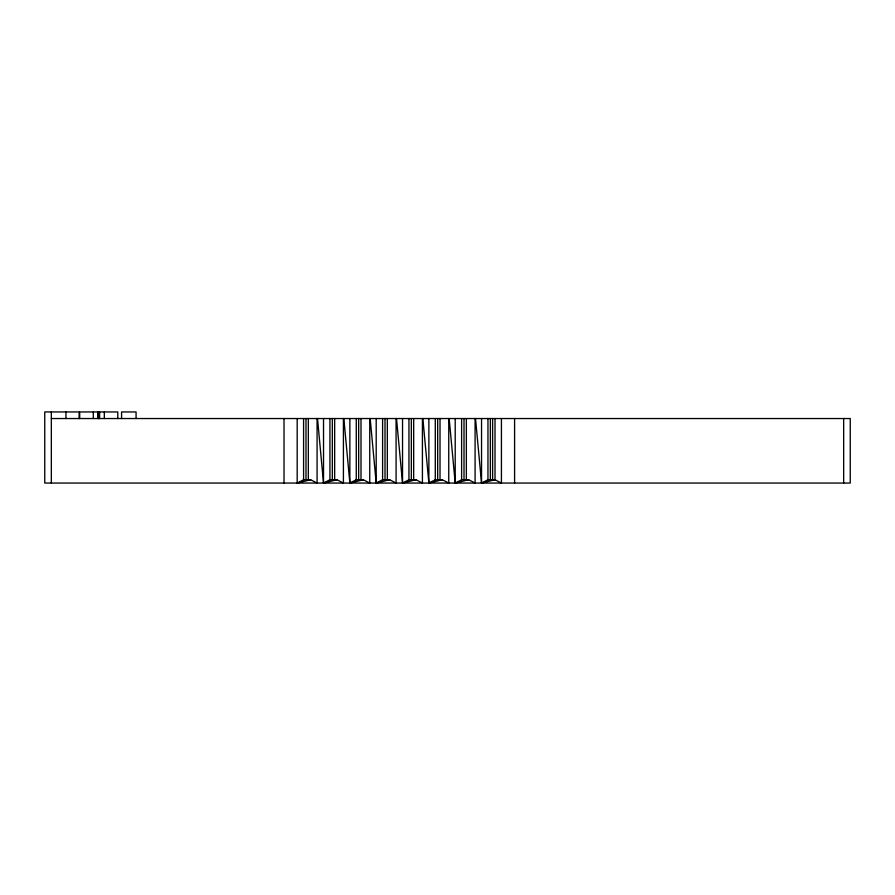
<?xml version="1.0" encoding="UTF-8"?>
<svg xmlns="http://www.w3.org/2000/svg" width="895" height="895" viewBox="0 0 895 895"><rect width="100%" height="100%" fill="white"/><g stroke="black" fill="none" stroke-linecap="round" stroke-linejoin="round"><path stroke-width="1.34" d="M297.185 418.536L297.185 483.054L303.595 479.765L310.666 479.765L317.076 483.054L317.076 418.536M343.411 418.536L343.411 483.054L337.001 479.765L329.931 479.765L323.531 483.054L317.501 418.536M369.747 418.536L369.747 483.054L363.336 479.765L356.266 479.765L349.867 483.054L343.837 418.536M396.082 418.536L396.082 483.054L389.672 479.765L382.601 479.765L376.202 483.054L370.172 418.536M422.418 418.536L422.418 483.054L416.007 479.765L408.948 479.765L402.537 483.054L396.507 418.536M448.753 418.536L448.753 483.054L442.343 479.765L435.283 479.765L428.873 483.054L422.843 418.536M475.088 418.536L475.088 483.054L468.678 479.765L461.619 479.765L455.208 483.054L449.178 418.536M501.424 418.536L501.424 483.054L495.013 479.765L487.954 479.765L481.544 483.054L475.513 418.536M297.185 483.054L310.666 479.765M337.001 479.765L323.531 483.054L323.531 418.536M363.336 479.765L349.867 483.054L349.867 418.536M389.672 479.765L376.202 483.054L376.202 418.536M416.007 479.765L402.537 483.054L402.537 418.536M442.343 479.765L428.873 483.054L428.873 418.536M468.678 479.765L455.208 483.054L455.208 418.536M51.339 418.536L850.25 418.536L850.25 483.054L44.75 483.054L44.75 411.946L79.118 411.946L79.118 418.536M843.661 418.536L843.661 483.054M514.591 418.536L514.591 483.054M495.013 418.536L495.013 479.765L481.544 483.054L481.544 418.536M492.619 418.536L492.619 479.765M490.348 418.536L490.348 479.765M487.954 418.536L487.954 479.765M466.351 418.536L466.351 479.765M464.013 418.536L464.013 479.765M461.619 418.536L461.619 479.765M440.016 418.536L440.016 479.765M437.677 418.536L437.677 479.765M435.283 418.536L435.283 479.765M413.669 418.536L413.669 479.765M411.342 418.536L411.342 479.765M408.948 418.536L408.948 479.765M387.334 418.536L387.334 479.765M385.007 418.536L385.007 479.765M382.601 418.536L382.601 479.765M360.998 418.536L360.998 479.765M358.671 418.536L358.671 479.765M356.266 418.536L356.266 479.765M334.663 418.536L334.663 479.765M332.336 418.536L332.336 479.765M329.931 418.536L329.931 479.765M308.327 418.536L308.327 479.765M305.989 418.536L305.989 479.765M303.595 418.536L303.595 479.765M284.017 418.536L284.017 483.054M136.074 418.536L136.074 411.946L121.575 411.946L121.575 418.536M117.793 418.536L117.793 411.946L79.689 411.946L79.689 418.536M104.323 411.946L104.323 418.536M99.614 411.946L99.614 418.536M99.021 411.946L99.021 418.536M98.797 411.946L98.797 418.536M98.316 411.946L98.316 418.536M97.7 411.946L97.7 418.536M93.304 411.946L93.304 418.536M65.95 411.946L65.95 418.536M51.339 411.946L51.339 483.054"/></g></svg>
